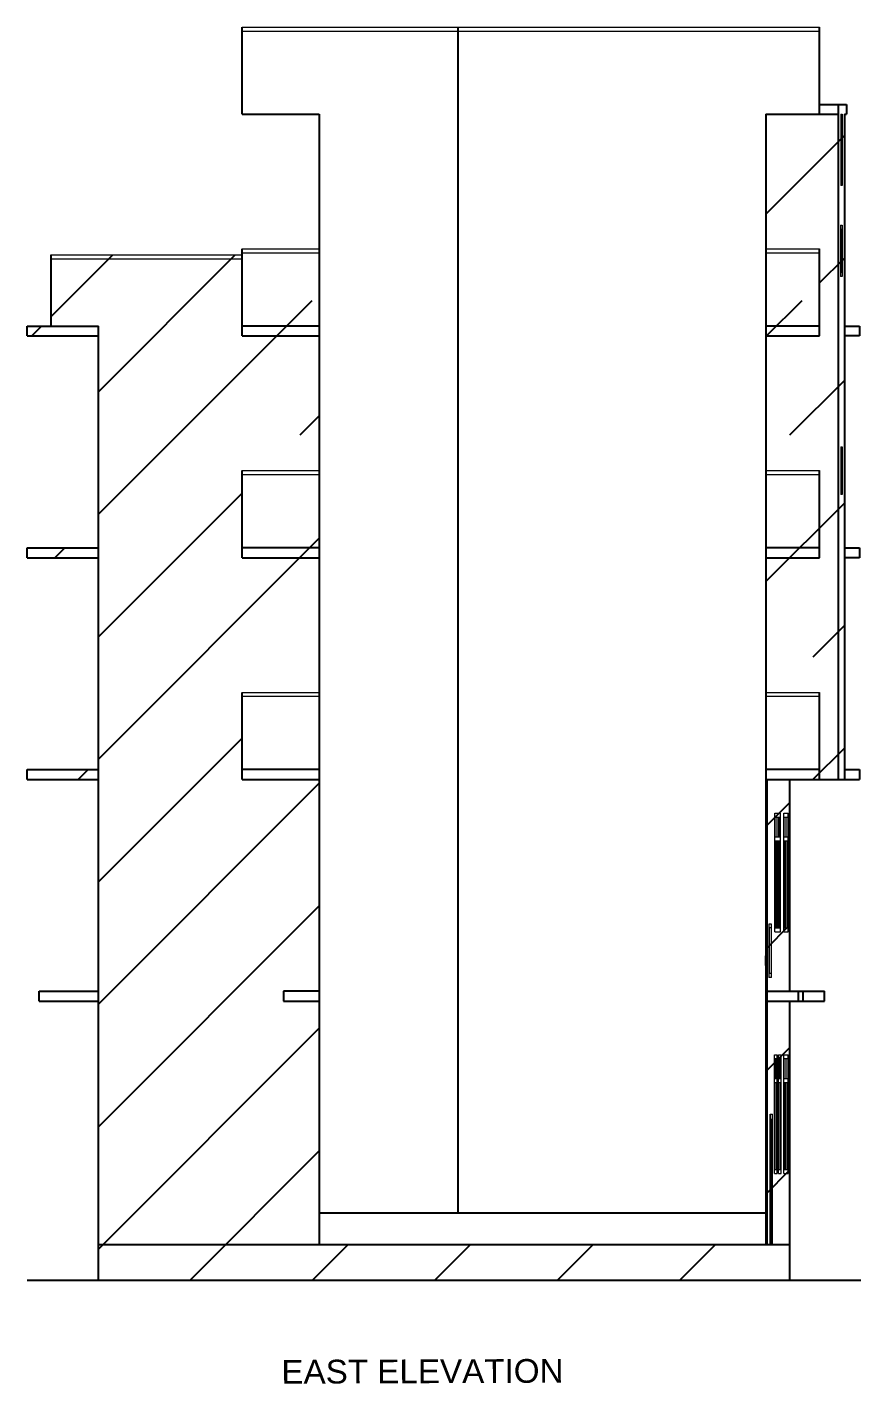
# Model space of a CAD drawing. Header units: inches. Extents: x 4069 to 291496, y -47643 to 12535.
# Drawn here: x 143121 to 143542, y -24238 to -23552 of the extents above; entities that cross this region are included whole.
import ezdxf

# ---------------------------------------------------------------- set-up
doc = ezdxf.new("R2010")
doc.units = ezdxf.units.IN
doc.header["$LTSCALE"] = 5
doc.header["$MEASUREMENT"] = 0
for name, color, linetype, lineweight in [('A-WALL', 7, 'Continuous', 9), ('DOOR', 62, 'Continuous', 0), ('Railing', 43, 'Continuous', 18), ('win', 5, 'Continuous', 18)]:
    doc.layers.add(name, color=color, linetype=linetype, lineweight=lineweight)
doc.layers.add('column', color=4, linetype='Continuous')
doc.layers.add('WALL', color=7, linetype='Continuous')
doc.styles.add('DIMTEXT', font='arial.ttf', dxfattribs={"height": 8})

msp = doc.modelspace()

# ---------------------------------------------------------------- hatches: boundary and pattern name
at = {"layer": 'WALL', "linetype": 'ByBlock', "ltscale": 5, "true_color": 0xf8991e}
h = msp.add_hatch(dxfattribs=at)
h.set_pattern_fill('ANSI31', color=30, scale=350)
h.set_pattern_definition([(45, (7387.677, 0), (-30.935922, 30.935922), [])])
h.paths.add_polyline_path([(143229.33668, -23667.376), (143132.74488, -23667.376), (143132.74488, -23703.376), (143120.74488, -23703.376), (143120.74488, -23708.376), (143156.74488, -23708.376), (143156.74488, -23815.376), (143120.74488, -23815.376), (143120.74488, -23820.376), (143156.74488, -23820.376), (143156.74488, -23927.376), (143120.74488, -23927.376), (143120.74488, -23932.376), (143156.74488, -23932.376), (143156.74488, -24039.376), (143126.75274, -24039.376), (143126.75274, -24044.376), (143156.74488, -24044.376), (143156.74488, -24185.376), (143505.96612, -24185.376), (143505.96612, -24167.376), (143268.33668, -24167.376), (143268.33668, -24026.376), (143250.33668, -24026.376), (143250.33668, -24021.376), (143268.33668, -24021.376), (143268.33668, -23914.376), (143229.33668, -23914.376), (143229.33668, -23870.376), (143268.33668, -23870.376), (143268.33668, -23802.376), (143229.33668, -23802.376), (143229.33668, -23758.376), (143268.33668, -23758.376), (143268.33668, -23690.376), (143229.33668, -23690.376)])
h.paths.add_polyline_path([(143534.68131, -23591.376), (143494.00241, -23591.376), (143494.00241, -23646.376), (143521.04186, -23646.376), (143521.04186, -23690.376), (143494.00241, -23690.376), (143494.00241, -23758.376), (143521.04186, -23758.376), (143521.04186, -23802.376), (143494.00241, -23802.376), (143494.00241, -23870.376), (143521.04186, -23870.376), (143521.04186, -23914.376), (143494.00241, -23914.376), (143494.00241, -24167.376), (143505.96612, -24167.376), (143505.96612, -24044.376), (143523.65311, -24044.376), (143523.65311, -24039.376), (143505.96612, -24039.376), (143505.96612, -24026.376), (143494.00241, -24026.376), (143494.00241, -24021.376), (143505.96612, -24021.376), (143505.96612, -23932.376), (143541.3401, -23932.376), (143541.3401, -23927.376), (143533.6543, -23927.376), (143533.6543, -23820.376), (143541.3401, -23820.376), (143541.3401, -23815.376), (143533.6543, -23815.376), (143533.6543, -23708.376), (143541.3401, -23708.376), (143541.3401, -23703.376), (143533.6543, -23703.376), (143533.6543, -23596.376), (143534.68131, -23596.376)])

# ---------------------------------------------------------------- linework, layer by layer
at = {"layer": 'A-WALL', "ltscale": 5}
msp.add_circle((143496.4365, -24138.626), 0.02288, dxfattribs=at)
at = {"layer": 'DOOR', "lineweight": 13}
for p, q in [((143496.20813, -24167.16906), (143496.20813, -24101.376)), ((143496.20813, -24101.376), (143496.20813, -24167.376)), ((143496.20813, -24101.376), (143497.2824, -24101.376)), ((143496.28276, -24103.876), (143496.28276, -24167.376)), ((143496.28276, -24103.876), (143497.22269, -24103.876)), ((143497.22269, -24167.376), (143497.22269, -24103.876)), ((143497.2824, -24167.376), (143497.2824, -24101.376))]:
    msp.add_line(p, q, dxfattribs=at)
at = {"layer": 'Railing', "color": 30}
for p, q in [((143229.33668, -23552.376), (143338.34279, -23552.376)), ((143338.34279, -23552.376), (143521.04186, -23552.376)), ((143229.33668, -23554.376), (143338.34279, -23554.376)), ((143338.34279, -23554.376), (143521.04186, -23554.376)), ((143132.74488, -23667.376), (143229.33668, -23667.376)), ((143229.33668, -23664.376), (143268.33668, -23664.376)), ((143229.33668, -23666.376), (143268.33668, -23666.376)), ((143494.00241, -23664.376), (143521.04186, -23664.376)), ((143494.00241, -23666.376), (143521.04186, -23666.376)), ((143132.74488, -23669.376), (143229.33668, -23669.376)), ((143229.33668, -23776.376), (143268.33668, -23776.376)), ((143229.33668, -23778.376), (143268.33668, -23778.376)), ((143494.00241, -23776.376), (143521.04186, -23776.376)), ((143494.00241, -23778.376), (143521.04186, -23778.376)), ((143229.33668, -23888.376), (143268.33668, -23888.376)), ((143494.00241, -23888.376), (143521.04186, -23888.376)), ((143229.33668, -23890.376), (143268.33668, -23890.376)), ((143494.00241, -23890.376), (143521.04186, -23890.376))]:
    msp.add_line(p, q, dxfattribs=at)
at = {"layer": 'WALL', "color": 2, "linetype": 'ByBlock', "ltscale": 5}
for p, q in [((143229.33668, -23591.376), (143229.33668, -23552.376)), ((143338.34279, -23552.376), (143338.34279, -24151.376)), ((143521.04186, -23591.376), (143521.04186, -23552.376)), ((143229.33668, -23596.376), (143229.33668, -23591.376)), ((143521.04186, -23591.376), (143534.68131, -23591.376)), ((143521.04186, -23596.376), (143521.04186, -23591.376)), ((143530.64697, -23932.376), (143530.64697, -23591.376)), ((143534.68131, -23591.376), (143534.68131, -23596.376)), ((143229.33668, -23596.376), (143268.33668, -23596.376)), ((143268.33668, -23596.376), (143268.33668, -24167.376)), ((143494.00241, -23596.376), (143530.64697, -23596.376)), ((143494.00241, -23596.376), (143494.00241, -24167.376)), ((143494.00241, -23596.376), (143521.04186, -23596.376)), ((143533.6543, -23596.376), (143533.6543, -23932.376)), ((143533.6543, -23596.376), (143534.68131, -23596.376)), ((143132.74488, -23667.376), (143132.74488, -23703.376)), ((143229.33668, -23703.376), (143229.33668, -23664.376)), ((143521.04186, -23703.376), (143521.04186, -23664.376)), ((143120.74488, -23703.376), (143156.74488, -23703.376)), ((143120.74488, -23708.376), (143120.74488, -23703.376)), ((143120.74488, -23708.376), (143156.74488, -23708.376)), ((143156.74488, -24185.376), (143156.74488, -23703.376)), ((143268.33668, -23703.376), (143229.33668, -23703.376)), ((143229.33668, -23708.376), (143229.33668, -23703.376)), ((143229.33668, -23708.376), (143268.33668, -23708.376)), ((143521.04186, -23703.376), (143494.00241, -23703.376)), ((143494.00241, -23708.376), (143521.04186, -23708.376)), ((143521.04186, -23708.376), (143521.04186, -23703.376)), ((143533.6543, -23703.376), (143541.3401, -23703.376)), ((143541.3401, -23708.376), (143533.6543, -23708.376)), ((143541.3401, -23703.376), (143541.3401, -23708.376)), ((143229.33668, -23815.376), (143229.33668, -23776.376)), ((143521.04186, -23815.376), (143521.04186, -23776.376)), ((143120.74488, -23815.376), (143156.74488, -23815.376)), ((143120.74488, -23820.376), (143120.74488, -23815.376)), ((143268.33668, -23815.376), (143229.33668, -23815.376)), ((143229.33668, -23820.376), (143229.33668, -23815.376)), ((143521.04186, -23815.376), (143494.00241, -23815.376)), ((143521.04186, -23820.376), (143521.04186, -23815.376)), ((143533.6543, -23815.376), (143541.3401, -23815.376)), ((143541.3401, -23815.376), (143541.3401, -23820.376)), ((143120.74488, -23820.376), (143156.74488, -23820.376)), ((143229.33668, -23820.376), (143268.33668, -23820.376)), ((143494.00241, -23820.376), (143521.04186, -23820.376)), ((143541.3401, -23820.376), (143533.6543, -23820.376)), ((143229.33668, -23927.376), (143229.33668, -23888.376)), ((143521.04186, -23927.376), (143521.04186, -23888.376)), ((143120.74488, -23927.376), (143156.74488, -23927.376)), ((143120.74488, -23932.376), (143120.74488, -23927.376)), ((143268.33668, -23927.376), (143229.33668, -23927.376)), ((143229.33668, -23932.376), (143229.33668, -23927.376)), ((143521.04186, -23927.376), (143494.00241, -23927.376)), ((143521.04186, -23932.376), (143521.04186, -23927.376)), ((143533.6543, -23927.376), (143541.3401, -23927.376)), ((143541.3401, -23927.376), (143541.3401, -23932.376)), ((143120.74488, -23932.376), (143156.74488, -23932.376)), ((143229.33668, -23932.376), (143268.33668, -23932.376)), ((143494.00241, -23932.376), (143521.04186, -23932.376)), ((143494.6564, -23932.376), (143541.3401, -23932.376)), ((143494.6564, -24021.376), (143494.6564, -23932.376)), ((143494.6564, -24017.35104), (143494.6564, -23932.376)), ((143505.96612, -23932.376), (143505.96612, -24039.376)), ((143494.6564, -24039.376), (143494.6564, -24017.35104)), ((143494.00241, -24026.376), (143494.00241, -24021.376)), ((143494.6564, -24167.376), (143494.6564, -24026.376)), ((143505.96612, -24026.376), (143505.96612, -24039.376)), ((143126.75274, -24039.376), (143156.74488, -24039.376)), ((143126.75274, -24044.376), (143126.75274, -24039.376)), ((143126.75274, -24044.376), (143156.74488, -24044.376)), ((143250.33668, -24039.376), (143250.33668, -24044.376)), ((143268.33668, -24039.376), (143250.33668, -24039.376)), ((143250.33668, -24044.376), (143268.33668, -24044.376)), ((143494.6564, -24039.376), (143523.65311, -24039.376)), ((143494.6564, -24044.376), (143523.65311, -24044.376)), ((143505.96612, -24044.376), (143505.96612, -24167.376)), ((143510.36314, -24039.376), (143510.36314, -24044.376)), ((143512.65168, -24039.376), (143512.65168, -24044.376)), ((143523.65311, -24044.376), (143523.65311, -24039.376)), ((143494.00241, -24151.376), (143268.33668, -24151.376)), ((143505.96612, -24167.376), (143156.74488, -24167.376)), ((143505.96612, -24167.376), (143505.96612, -24185.376)), ((143541.96612, -24185.376), (143120.74488, -24185.376))]:
    msp.add_line(p, q, dxfattribs=at)
at = {"layer": 'win'}
for p, q in [((143531.86715, -23596.376), (143531.86715, -23632.376)), ((143531.86715, -23596.376), (143532.43369, -23596.376)), ((143531.90761, -23598.376), (143531.90761, -23630.376)), ((143531.90761, -23598.376), (143532.39322, -23598.376)), ((143532.15042, -23598.376), (143532.15042, -23630.376)), ((143532.39322, -23598.376), (143532.39322, -23630.376)), ((143532.43369, -23596.376), (143532.43369, -23632.376)), ((143532.43369, -23632.376), (143531.86715, -23632.376)), ((143532.39322, -23630.376), (143531.90761, -23630.376)), ((143531.70261, -23652.376), (143531.70261, -23678.376)), ((143531.70261, -23652.376), (143532.59784, -23652.376)), ((143531.76232, -23654.376), (143531.76232, -23676.376)), ((143531.76232, -23654.376), (143532.53813, -23654.376)), ((143532.15022, -23654.376), (143532.15022, -23676.376)), ((143532.53813, -23654.376), (143532.53813, -23676.376)), ((143532.59784, -23652.376), (143532.59784, -23678.376)), ((143532.59784, -23678.376), (143531.70261, -23678.376)), ((143532.53813, -23676.376), (143531.76232, -23676.376)), ((143531.83731, -23764.376), (143531.83731, -23788.376)), ((143531.83731, -23764.376), (143532.46397, -23764.376)), ((143532.46397, -23764.376), (143532.46397, -23788.376)), ((143531.89701, -23766.376), (143531.89701, -23786.376)), ((143531.89701, -23766.376), (143532.40426, -23766.376)), ((143532.15064, -23766.376), (143532.15064, -23786.376)), ((143532.40426, -23766.376), (143532.40426, -23786.376)), ((143532.46397, -23788.376), (143531.83731, -23788.376)), ((143532.40426, -23786.376), (143531.89701, -23786.376)), ((143498.55064, -23949.376), (143501.41537, -23949.376)), ((143498.55064, -24009.376), (143498.55064, -23949.376)), ((143501.41537, -24009.376), (143501.41537, -23949.376)), ((143503.11274, -23949.376), (143505.26128, -23949.376)), ((143503.11274, -24009.376), (143503.11274, -23949.376)), ((143505.26128, -24009.376), (143505.26128, -23949.376)), ((143498.61035, -23951.376), (143499.49603, -23951.376)), ((143498.61035, -23961.376), (143498.61035, -23951.376)), ((143499.49603, -23951.376), (143499.49603, -23961.376)), ((143499.55574, -23951.376), (143500.41028, -23951.376)), ((143499.55574, -23951.376), (143499.55574, -23961.376)), ((143500.41028, -23951.376), (143500.41028, -23961.376)), ((143500.46999, -23951.376), (143501.35567, -23951.376)), ((143500.46999, -23951.376), (143500.46999, -23961.376)), ((143501.35567, -23961.376), (143501.35567, -23951.376)), ((143503.17244, -23951.376), (143504.15764, -23951.376)), ((143503.17244, -23961.376), (143503.17244, -23951.376)), ((143504.15764, -23961.376), (143504.15764, -23951.376)), ((143504.21734, -23951.376), (143505.20158, -23951.376)), ((143504.21734, -23961.376), (143504.21734, -23951.376)), ((143505.20158, -23961.376), (143505.20158, -23951.376)), ((143498.61035, -23961.376), (143499.49603, -23961.376)), ((143498.61035, -23963.376), (143499.12981, -23963.376)), ((143498.61035, -24007.376), (143498.61035, -23963.376)), ((143499.12981, -23963.376), (143499.12981, -24007.376)), ((143499.18952, -23963.376), (143499.67913, -23963.376)), ((143499.18952, -23963.376), (143499.18952, -24007.376)), ((143499.55574, -23961.376), (143500.41028, -23961.376)), ((143499.67913, -23963.376), (143499.67913, -24007.376)), ((143499.73884, -23963.376), (143500.22718, -23963.376)), ((143499.73884, -23963.376), (143499.73884, -24007.376)), ((143500.22718, -23963.376), (143500.22718, -24007.376)), ((143500.28688, -23963.376), (143500.77649, -23963.376)), ((143500.28688, -23963.376), (143500.28688, -24007.376)), ((143500.46999, -23961.376), (143501.35567, -23961.376)), ((143500.77649, -23963.376), (143500.77649, -24007.376)), ((143500.8362, -23963.376), (143501.35567, -23963.376)), ((143500.8362, -23963.376), (143500.8362, -24007.376)), ((143501.35567, -24007.376), (143501.35567, -23963.376)), ((143503.17244, -23961.376), (143504.15764, -23961.376)), ((143503.17244, -23963.376), (143503.67997, -23963.376)), ((143503.17244, -24007.376), (143503.17244, -23963.376)), ((143503.67997, -23963.376), (143503.67997, -24007.376)), ((143503.73968, -23963.376), (143504.63435, -23963.376)), ((143503.73968, -23963.376), (143503.73968, -24007.376)), ((143504.21734, -23961.376), (143505.20158, -23961.376)), ((143504.63435, -23963.376), (143504.63435, -24007.376)), ((143504.69405, -23963.376), (143505.20158, -23963.376)), ((143504.69405, -23963.376), (143504.69405, -24007.376)), ((143505.20158, -24007.376), (143505.20158, -23963.376)), ((143496.83438, -24005.376), (143495.49153, -24005.376)), ((143495.49153, -24005.376), (143495.49153, -24032.376)), ((143496.77467, -24007.376), (143495.55124, -24007.376)), ((143495.55124, -24007.376), (143495.55124, -24030.376)), ((143496.77467, -24030.376), (143496.77467, -24007.376)), ((143496.83438, -24032.376), (143496.83438, -24005.376)), ((143498.55064, -24009.376), (143501.41537, -24009.376)), ((143498.61035, -24007.376), (143499.12981, -24007.376)), ((143499.18952, -24007.376), (143499.67913, -24007.376)), ((143499.73884, -24007.376), (143500.22718, -24007.376)), ((143500.28688, -24007.376), (143500.77649, -24007.376)), ((143500.8362, -24007.376), (143501.35567, -24007.376)), ((143503.11274, -24009.376), (143505.26128, -24009.376)), ((143503.17244, -24007.376), (143503.67997, -24007.376)), ((143503.73968, -24007.376), (143504.63435, -24007.376)), ((143504.69405, -24007.376), (143505.20158, -24007.376)), ((143496.77467, -24030.376), (143495.55124, -24030.376)), ((143496.83438, -24032.376), (143495.49153, -24032.376)), ((143498.26715, -24071.376), (143499.69952, -24071.376)), ((143498.26715, -24131.376), (143498.26715, -24071.376)), ((143498.32686, -24073.376), (143498.9538, -24073.376)), ((143498.32686, -24083.376), (143498.32686, -24073.376)), ((143498.9538, -24083.376), (143498.9538, -24073.376)), ((143499.01351, -24073.376), (143499.63981, -24073.376)), ((143499.01351, -24083.376), (143499.01351, -24073.376)), ((143499.63981, -24083.376), (143499.63981, -24073.376)), ((143499.69952, -24131.376), (143499.69952, -24071.376)), ((143500.2665, -24071.376), (143501.69886, -24071.376)), ((143500.2665, -24131.376), (143500.2665, -24071.376)), ((143500.32621, -24073.376), (143500.95251, -24073.376)), ((143500.32621, -24083.376), (143500.32621, -24073.376)), ((143500.95251, -24083.376), (143500.95251, -24073.376)), ((143501.01222, -24073.376), (143501.63915, -24073.376)), ((143501.01222, -24083.376), (143501.01222, -24073.376)), ((143501.63915, -24083.376), (143501.63915, -24073.376)), ((143501.69886, -24131.376), (143501.69886, -24071.376)), ((143503.11274, -24071.376), (143505.26128, -24071.376)), ((143503.11274, -24131.376), (143503.11274, -24071.376)), ((143503.17244, -24073.376), (143504.15764, -24073.376)), ((143503.17244, -24083.376), (143503.17244, -24073.376)), ((143504.15764, -24083.376), (143504.15764, -24073.376)), ((143504.21734, -24073.376), (143505.20158, -24073.376)), ((143504.21734, -24083.376), (143504.21734, -24073.376)), ((143505.20158, -24083.376), (143505.20158, -24073.376)), ((143505.26128, -24131.376), (143505.26128, -24071.376)), ((143498.32686, -24083.376), (143498.9538, -24083.376)), ((143498.32686, -24129.376), (143498.32686, -24085.376)), ((143498.32686, -24085.376), (143498.9538, -24085.376)), ((143498.9538, -24085.376), (143498.9538, -24129.376)), ((143499.01351, -24083.376), (143499.63981, -24083.376)), ((143499.01351, -24085.376), (143499.63981, -24085.376)), ((143499.01351, -24085.376), (143499.01351, -24129.376)), ((143499.63981, -24129.376), (143499.63981, -24085.376)), ((143500.32621, -24083.376), (143500.95251, -24083.376)), ((143500.32621, -24129.376), (143500.32621, -24085.376)), ((143500.32621, -24085.376), (143500.95251, -24085.376)), ((143500.95251, -24085.376), (143500.95251, -24129.376)), ((143501.01222, -24083.376), (143501.63915, -24083.376)), ((143501.01222, -24085.376), (143501.63915, -24085.376)), ((143501.01222, -24085.376), (143501.01222, -24129.376)), ((143501.63915, -24129.376), (143501.63915, -24085.376)), ((143503.17244, -24083.376), (143504.15764, -24083.376)), ((143503.17244, -24085.376), (143503.67997, -24085.376)), ((143503.17244, -24129.376), (143503.17244, -24085.376)), ((143503.67997, -24085.376), (143503.67997, -24129.376)), ((143503.73968, -24085.376), (143504.63435, -24085.376)), ((143503.73968, -24085.376), (143503.73968, -24129.376)), ((143504.21734, -24083.376), (143505.20158, -24083.376)), ((143504.63435, -24085.376), (143504.63435, -24129.376)), ((143504.69405, -24085.376), (143505.20158, -24085.376)), ((143504.69405, -24085.376), (143504.69405, -24129.376)), ((143505.20158, -24129.376), (143505.20158, -24085.376)), ((143498.26715, -24131.376), (143499.69952, -24131.376)), ((143498.32686, -24129.376), (143498.9538, -24129.376)), ((143499.01351, -24129.376), (143499.63981, -24129.376)), ((143500.2665, -24131.376), (143501.69886, -24131.376)), ((143500.32621, -24129.376), (143500.95251, -24129.376)), ((143501.01222, -24129.376), (143501.63915, -24129.376)), ((143503.11274, -24131.376), (143505.26128, -24131.376)), ((143503.17244, -24129.376), (143503.67997, -24129.376)), ((143503.73968, -24129.376), (143504.63435, -24129.376)), ((143504.69405, -24129.376), (143505.20158, -24129.376))]:
    msp.add_line(p, q, dxfattribs=at)

# ---------------------------------------------------------------- texts
at = {"layer": 'column', "color": 0, "insert": (143320.45134, -24225.30194), "char_height": 12, "width": 216.2724828, "attachment_point": 2, "rotation": 0.20565602, "style": 'DIMTEXT'}
msp.add_mtext('EAST ELEVATION', dxfattribs=at)

doc.saveas('drawing.dxf')
